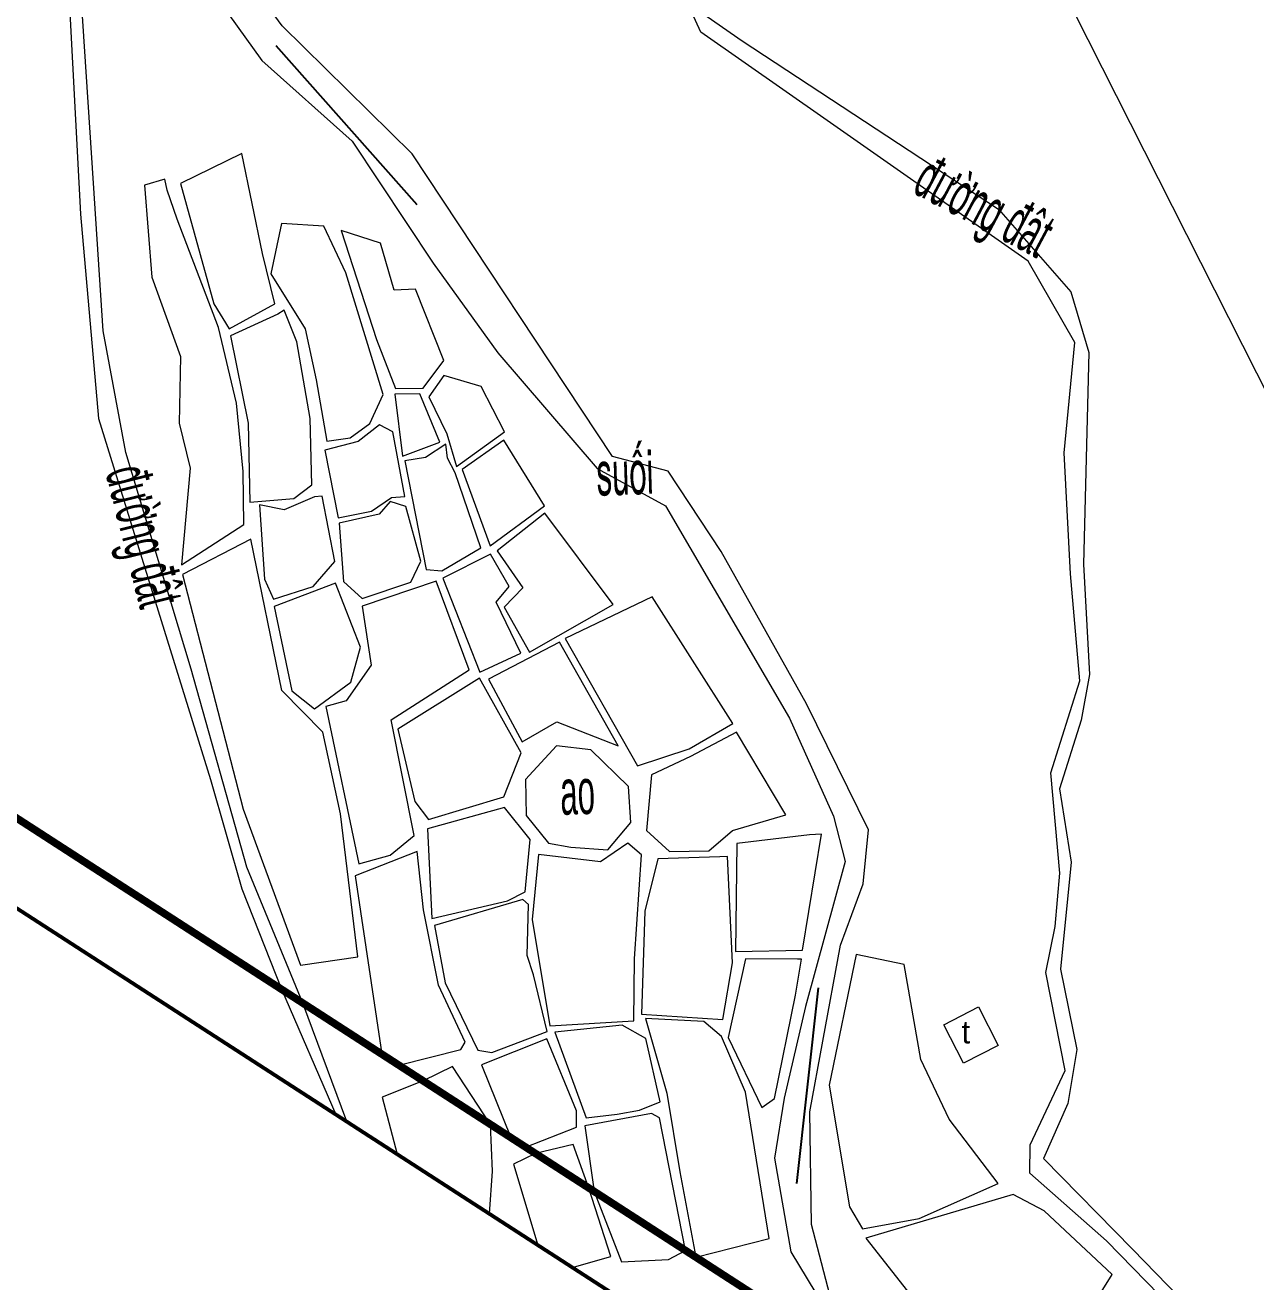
# Model space of a CAD drawing. Header units: metres. Extents: x 0 to 551036, y 0 to 1845929.
# Drawn here: x 546134.5 to 546297.1, y 1842787.1 to 1842953.2 of the extents above; entities that cross this region are included whole.
import ezdxf

# ---------------------------------------------------------------- set-up
doc = ezdxf.new("R2010")
doc.units = ezdxf.units.M
doc.header["$MEASUREMENT"] = 0
doc.linetypes.add('BD HH1 KEM TMB$0$DASHDOT2', pattern=[0.5, 0.25, -0.125, 0, -0.125])
for name, color, linetype, lineweight in [('BD HH1 KEM TMB$0$ao_ho_song_suoi', 7, 'Continuous', 0), ('BD HH1 KEM TMB$0$chamnha', 7, 'Continuous', 0), ('BD HH1 KEM TMB$0$duongdapcao', 7, 'Continuous', 0), ('BD HH1 KEM TMB$0$duongdat', 7, 'Continuous', 0), ('BD HH1 KEM TMB$0$ghichuthuyetminh', 7, 'Continuous', 0), ('BD HH1 KEM TMB$0$nha', 7, 'Continuous', 0), ('BD HH1 KEM TMB$0$Ranh', 7, 'Continuous', 0), ('Level 10', 7, 'Continuous', 0), ('Level 15', 7, 'Continuous', 0), ('Ranh', 7, 'Continuous', 0)]:
    doc.layers.add(name, color=color, linetype=linetype, lineweight=lineweight)
doc.styles.add('BD HH1 KEM TMB$0$chamnha', font='', dxfattribs={"height": 4})
doc.styles.add('BD HH1 KEM TMB$0$ghichuduongdien', font='', dxfattribs={"height": 6})
doc.styles.add('BD HH1 KEM TMB$0$Standard', font='txt.shx')
doc.styles.get("Standard").update_dxf_attribs({"font": '', "height": 4})
doc.styles.get('BD HH1 KEM TMB$0$chamnha').set_extended_font_data('.VnArial')
doc.styles.get('BD HH1 KEM TMB$0$ghichuduongdien').set_extended_font_data('.VnArial Narrow')
doc.styles.get('Standard').set_extended_font_data('.VnArial')
doc.linetypes.add('FENCELINE1', pattern='A,6.35,-2.54,[133,ltypeshp.shx,S=2.54,R=0,X=-2.54,Y=0],-2.54,25.4', length=36.83)
doc.dimstyles.get("Standard").update_dxf_attribs({"dimtxt": 0.18, "dimasz": 0.18, "dimexe": 0.18, "dimexo": 0.0625, "dimgap": 0.09, "dimtad": 0, "dimtih": 1, "dimtoh": 1, "dimdec": 4, "dimzin": 0, "dimdsep": 46, "dimtxsty": 'Standard', "dimcen": 0.09, "dimadec": 0, "dimazin": 0, "dimtfac": 1, "dimtdec": 4, "dimtofl": 0, "dimtmove": 0, "dimatfit": 3, "dimfxl": 1, "dimtolj": 1, "dimtzin": 0, "dimarcsym": 0})

msp = doc.modelspace()

# ---------------------------------------------------------------- linework, layer by layer
at = {"layer": 'BD HH1 KEM TMB$0$ao_ho_song_suoi', "flags": 128}
for points in [[(546246.96454, 1842774.96303), (546241.30622, 1842783.41337), (546238.37047, 1842794.74286), (546238.15478, 1842809.59434), (546239.8683, 1842818.92894), (546242.19293, 1842831.60808), (546245.18859, 1842839.73821), (546245.8716, 1842846.86821), (546237.68746, 1842863.52101), (546226.41179, 1842883.64739), (546219.42591, 1842894.25636), (546212.06857, 1842896.20824), (546185.62288, 1842936.19753), (546168.45176, 1842953.07079), (546156.38524, 1842969.56227), (546153.9288, 1842994.0656), (546139.39386, 1843014.39093), (546127.79466, 1843033.33436)], [(546131.18575, 1843018.41299), (546147.31438, 1842996.44226), (546149.89065, 1842987.2636), (546153.72509, 1842965.29288), (546165.75567, 1842948.51103), (546177.66641, 1842937.84829), (546188.36691, 1842921.72783), (546196.91053, 1842909.866), (546210.05549, 1842894.60587), (546219.05445, 1842889.69122), (546235.47067, 1842861.62828), (546241.25829, 1842848.68566), (546242.81603, 1842842.68485), (546237.55565, 1842823.51021), (546234.72775, 1842811.40104), (546233.46957, 1842803.47523), (546235.61446, 1842791.10796), (546244.40317, 1842776.61909)], [(546206.56854, 1842844.57758), (546211.43349, 1842844.2442), (546214.51303, 1842847.81995), (546214.17752, 1842852.57866), (546209.19274, 1842857.43954), (546204.6633, 1842857.94498), (546200.57722, 1842853.52503), (546200.68506, 1842848.7717), (546203.59685, 1842845.08302), (546206.56854, 1842844.57758)]]:
    msp.add_lwpolyline(points, dxfattribs=at)
at = {"layer": 'BD HH1 KEM TMB$0$duongdapcao', "flags": 128}
for points in [[(546161.42993, 1842913.05999), (546167.46918, 1842916.35075), (546165.82756, 1842923.0237), (546163.08354, 1842936.2298), (546154.98327, 1842932.25614), (546159.41685, 1842916.35075), (546161.42993, 1842913.05999)], [(546152.93424, 1842932.84762), (546150.22616, 1842932.02492), (546151.19676, 1842919.87274), (546154.99525, 1842909.38744), (546154.80353, 1842900.61206), (546156.2774, 1842894.65426), (546155.12706, 1842881.85683), (546163.35914, 1842887.20702), (546163.27526, 1842894.19721), (546162.40053, 1842903.24683), (546160.01598, 1842913.2213), (546154.57586, 1842927.52431), (546153.25777, 1842931.37967), (546152.93424, 1842932.84762)], [(546181.405, 1842924.36259), (546176.20453, 1842926.051), (546180.91371, 1842911.64044), (546183.4061, 1842905.17182), (546187.03684, 1842905.23634), (546189.76888, 1842908.87125), (546186.03029, 1842918.28112), (546183.21437, 1842918.18434), (546181.405, 1842924.36259)], [(546167.87659, 1842915.00111), (546161.59769, 1842912.11362), (546163.9343, 1842900.59593), (546164.14999, 1842890.13752), (546169.96157, 1842890.63759), (546172.34612, 1842892.43891), (546172.14241, 1842901.22505), (546170.38097, 1842911.32319), (546168.7034, 1842915.50655), (546167.87659, 1842915.00111)], [(546194.71771, 1842905.42454), (546189.76888, 1842906.90324), (546187.81571, 1842904.05339), (546190.17629, 1842899.19251), (546191.47041, 1842894.86935), (546197.80923, 1842899.43448), (546194.71771, 1842905.42454)], [(546186.61744, 1842904.47818), (546183.31024, 1842904.4029), (546184.31678, 1842896.24588), (546189.24164, 1842898.09559), (546186.61744, 1842904.47818)], [(546181.27319, 1842900.38085), (546178.48123, 1842898.16012), (546174.07162, 1842897.04706), (546175.84505, 1842888.09961), (546180.21871, 1842888.96532), (546182.86688, 1842890.78815), (546184.64031, 1842890.92257), (546183.04662, 1842899.45599), (546181.27319, 1842900.38085)], [(546190.0325, 1842897.79985), (546187.36037, 1842896.05768), (546184.64031, 1842895.59525), (546187.44425, 1842881.27073), (546189.51724, 1842881.07715), (546194.66978, 1842884.13133), (546191.29067, 1842894.01439), (546190.27215, 1842895.97702), (546190.0325, 1842897.79985)], [(546197.71337, 1842898.35369), (546192.21334, 1842894.49295), (546195.91597, 1842884.3733), (546203.08159, 1842889.67509), (546197.71337, 1842898.35369)], [(546172.68163, 1842890.84192), (546168.71538, 1842889.14276), (546165.43214, 1842889.82027), (546166.0792, 1842879.98561), (546167.28944, 1842877.35622), (546172.52586, 1842879.02849), (546175.40169, 1842882.33539), (546173.70016, 1842890.93333), (546172.68163, 1842890.84192)], [(546184.77212, 1842889.59981), (546182.69912, 1842890.22893), (546181.23724, 1842888.56742), (546175.97686, 1842887.36833), (546176.51608, 1842879.66298), (546178.99648, 1842877.4315), (546185.4072, 1842879.58233), (546186.73727, 1842882.3569), (546184.77212, 1842889.59981)], [(546203.12952, 1842888.68571), (546196.82665, 1842883.7388), (546200.21774, 1842878.82416), (546197.74932, 1842876.29694), (546201.11644, 1842870.33914), (546212.14047, 1842876.61956), (546203.12952, 1842888.68571)], [(546195.93994, 1842883.271), (546189.66103, 1842880.1039), (546194.54995, 1842867.67749), (546199.96611, 1842870.20471), (546196.68286, 1842876.93681), (546198.43233, 1842879.0016), (546195.93994, 1842883.271)], [(546175.49755, 1842879.46941), (546167.38531, 1842876.36146), (546169.70994, 1842865.21479), (546172.69362, 1842862.85425), (546177.51064, 1842866.35473), (546178.76881, 1842871.00589), (546175.49755, 1842879.46941)], [(546188.7863, 1842879.70062), (546179.00847, 1842876.43674), (546180.18277, 1842868.62923), (546176.88754, 1842863.91891), (546174.21541, 1842863.16074), (546178.57709, 1842842.35147), (546182.7111, 1842843.50216), (546185.8865, 1842846.11542), (546182.83126, 1842861.41214), (546193.136, 1842867.99473), (546188.7863, 1842879.70062)], [(546217.32895, 1842877.6412), (546205.8376, 1842872.1297), (546215.35182, 1842855.31559), (546222.18192, 1842857.54708), (546227.98152, 1842860.92926), (546217.32895, 1842877.6412)], [(546205.05873, 1842871.66727), (546195.67632, 1842866.76338), (546200.12188, 1842858.48807), (546204.72321, 1842861.1551), (546212.83546, 1842857.95036), (546205.05873, 1842871.66727)], [(546194.47806, 1842866.9247), (546183.72963, 1842860.16571), (546185.9584, 1842850.60528), (546187.75579, 1842848.23937), (546197.72535, 1842851.21289), (546200.01404, 1842857.05777), (546194.47806, 1842866.9247)], [(546228.46083, 1842859.77319), (546222.38563, 1842856.54157), (546217.23309, 1842854.12726), (546216.57405, 1842846.78756), (546219.61764, 1842844.01299), (546224.80612, 1842844.07751), (546227.90962, 1842846.78756), (546234.95542, 1842848.8416), (546228.46083, 1842859.77319)], [(546197.80923, 1842849.8256), (546187.62399, 1842847.00264), (546188.22312, 1842835.13006), (546198.18069, 1842837.50135), (546200.51731, 1842838.66818), (546201.20032, 1842845.56696), (546197.80923, 1842849.8256)], [(546238.09487, 1842846.21221), (546228.48479, 1842845.05076), (546228.32902, 1842830.77463), (546237.16022, 1842830.96821), (546239.67658, 1842846.28749), (546238.09487, 1842846.21221)], [(546214.09364, 1842845.09916), (546210.4629, 1842842.65796), (546202.27876, 1842843.59895), (546201.46394, 1842835.03865), (546203.77659, 1842820.96147), (546214.90846, 1842821.64436), (546214.99234, 1842829.83902), (546215.89104, 1842843.57744), (546214.09364, 1842845.09916)], [(546226.23205, 1842843.31934), (546218.04791, 1842843.01823), (546216.34638, 1842836.11944), (546215.89104, 1842822.52082), (546226.62748, 1842821.8218), (546227.90962, 1842829.29594), (546227.26256, 1842843.35161), (546226.23205, 1842843.31934)], [(546200.20576, 1842837.65729), (546188.53467, 1842834.23209), (546189.97258, 1842826.67192), (546194.28633, 1842817.75674), (546196.14364, 1842817.461), (546203.41711, 1842820.22481), (546201.64368, 1842827.72045), (546200.78093, 1842830.26919), (546200.96067, 1842836.99053), (546200.20576, 1842837.65729)], [(546236.51316, 1842829.79063), (546229.63512, 1842829.82289), (546227.35842, 1842819.43976), (546231.81597, 1842810.19119), (546233.48155, 1842811.35802), (546236.26153, 1842825.00503), (546237.05238, 1842829.79063), (546236.51316, 1842829.79063)], [(546244.25395, 1842830.41437), (546240.6951, 1842813.14858), (546243.36723, 1842797.06038), (546245.10471, 1842794.16752), (546252.58188, 1842795.50103), (546263.00678, 1842800.13069), (546256.54814, 1842808.63184), (546252.79757, 1842816.52539), (546250.61673, 1842829.07548), (546244.25395, 1842830.41437)], [(546264.98392, 1842798.70577), (546245.53609, 1842792.93617), (546255.88909, 1842779.75696), (546258.0939, 1842777.44482), (546265.7508, 1842780.34844), (546269.18982, 1842780.10647), (546275.09726, 1842783.32196), (546278.06896, 1842788.11293), (546269.08198, 1842796.53881), (546264.98392, 1842798.70577)]]:
    msp.add_lwpolyline(points, close=True, dxfattribs=at)
for points in [[(546176.82763, 1842920.45884), (546173.95179, 1842926.61559), (546168.34392, 1842926.98123), (546166.94195, 1842920.31366), (546171.47139, 1842913.05461), (546172.9093, 1842906.32789), (546174.34722, 1842898.22464), (546177.40279, 1842898.66556), (546179.99104, 1842900.54216), (546181.78844, 1842904.37601), (546176.82763, 1842920.45884)], [(546170.84829, 1842828.98407), (546178.44528, 1842830.07023), (546176.14462, 1842848.99753), (546173.808, 1842859.77319), (546168.40383, 1842865.26856), (546164.2818, 1842885.26052), (546155.27086, 1842880.59322), (546163.27526, 1842849.6159), (546170.84829, 1842828.98407)], [(546183.84505, 1842815.7731), (546192.04558, 1842817.86428), (546192.59678, 1842818.83215), (546189.0619, 1842826.34392), (546187.09675, 1842836.31302), (546186.26995, 1842844.02374), (546178.0858, 1842840.79212), (546181.57703, 1842817.23949)], [(546215.61543, 1842809.83631), (546218.34748, 1842810.94398), (546216.4662, 1842819.29996), (546213.33873, 1842821.05288), (546204.4596, 1842820.11727), (546208.60559, 1842808.79316), (546212.70365, 1842809.28247), (546215.61543, 1842809.83631)], [(546223.06693, 1842790.41408), (546232.75061, 1842792.86626), (546229.64711, 1842812.19147), (546226.44774, 1842819.54193), (546224.14708, 1842821.55295), (546216.41827, 1842821.95085), (546219.25816, 1842812.07317), (546220.97168, 1842801.68466), (546223.06693, 1842790.41408)], [(546200.59058, 1842804.94623), (546207.33543, 1842807.57256), (546207.33543, 1842809.75565), (546203.40512, 1842819.25156), (546194.74167, 1842815.83174), (546198.64107, 1842806.20669)], [(546195.94867, 1842807.94747), (546190.93119, 1842815.58978), (546187.05527, 1842813.69752)], [(546187.05527, 1842813.69752), (546181.6334, 1842811.5365), (546183.62162, 1842804.00945)], [(546221.70811, 1842791.29264), (546218.2636, 1842808.80929), (546217.22111, 1842809.40076), (546208.41387, 1842807.73925), (546209.63724, 1842799.09709)], [(546195.80005, 1842796.13545), (546196.22628, 1842801.76931), (546195.94867, 1842807.94747)], [(546208.95652, 1842799.53721), (546206.89207, 1842805.27117), (546201.89537, 1842804.10261)], [(546201.89537, 1842804.10261), (546198.98275, 1842802.71436), (546202.19524, 1842792.00062)], [(546206.74095, 1842789.06158), (546211.84141, 1842790.50668), (546208.95652, 1842799.53721)], [(546209.63724, 1842799.09709), (546213.24783, 1842789.78385), (546219.47622, 1842790.10511), (546221.70811, 1842791.29264)]]:
    msp.add_lwpolyline(points, dxfattribs=at)
at = {"layer": 'BD HH1 KEM TMB$0$duongdat', "flags": 128}
for points in [[(546171.16854, 1842823.96913), (546163.74258, 1842841.94819), (546156.39722, 1842868.0969), (546147.75774, 1842896.70293), (546144.79803, 1842912.81264), (546143.5039, 1842932.30991), (546141.38297, 1842964.45943), (546137.52456, 1842991.71582), (546135.06812, 1843004.29817), (546121.80334, 1843017.87528)], [(546291.32176, 1842778.21374), (546277.33802, 1842792.56515), (546267.21269, 1842801.50184), (546267.26062, 1842805.24966), (546271.87393, 1842815.07358), (546269.33361, 1842828.03232), (546270.56783, 1842834.08691), (546271.16696, 1842841.1255), (546269.98068, 1842854.37998), (546273.8271, 1842866.5483), (546272.58091, 1842880.69), (546271.75411, 1842896.69217), (546273.16806, 1842911.25867), (546266.98502, 1842921.98055), (546240.43148, 1842940.56372), (546223.75165, 1842952.25885), (546217.20913, 1842966.5296), (546203.58486, 1842983.13938), (546185.51504, 1843001.94839), (546169.72192, 1843011.86909), (546161.99312, 1843012.16483), (546147.56879, 1843002.95929)], [(546134.34916, 1843000.05566), (546138.35137, 1842974.84256), (546140.0529, 1842960.70623), (546141.76642, 1842928.22333), (546144.17493, 1842901.19278), (546158.98355, 1842853.50045), (546163.1075, 1842839.08221), (546168.33246, 1842825.8028)], [(546224.57845, 1842954.30214), (546229.20375, 1842951.11891), (546263.04273, 1842928.87396), (546272.64082, 1842917.92624), (546274.97744, 1842909.93053), (546274.30641, 1842881.94286), (546275.08528, 1842867.3925), (546273.98288, 1842861.37556), (546271.13101, 1842852.27755), (546272.66479, 1842842.59882), (546271.2748, 1842828.47324), (546273.40771, 1842817.83739), (546272.23341, 1842810.71815), (546268.9981, 1842803.4591), (546280.75307, 1842791.46822), (546294.70086, 1842777.16521)], [(546168.33246, 1842825.8028), (546175.52786, 1842809.24249)], [(546176.95256, 1842808.32134), (546171.16854, 1842823.96913)]]:
    msp.add_lwpolyline(points, dxfattribs=at)
at = {"layer": 'BD HH1 KEM TMB$0$nha', "flags": 128}
msp.add_lwpolyline([(546255.82918, 1842821.11741), (546260.40655, 1842823.46181), (546263.00899, 1842818.38064), (546258.43162, 1842816.03623), (546255.82918, 1842821.11741)], close=True, dxfattribs=at)
at = {"layer": 'BD HH1 KEM TMB$0$Ranh', "color": 3, "linetype": 'BD HH1 KEM TMB$0$DASHDOT2', "ltscale": 6, "const_width": 0.5}
msp.add_lwpolyline([(547242.57197, 1841928.07708), (546883.41754, 1842351.55456), (545598.30852, 1843182.44517)], dxfattribs=at)
at = {"layer": 'Level 10', "color": 5, "linetype": 'Continuous', "lineweight": 0, "flags": 128}
msp.add_lwpolyline([(546219.17, 1843061.43), (546302.76, 1842896.18), (546335.86, 1842906.13), (546357.54, 1842860.03), (546380.38, 1842927.7)], dxfattribs=at)
at = {"layer": 'Ranh', "linetype": 'FENCELINE1', "lineweight": 13, "const_width": 1}
msp.add_lwpolyline([(545039.78842, 1844094.35008), (545124.08835, 1843654.25007), (545296.08835, 1843665.35004), (545306.4884, 1843960.65004), (545709.48834, 1843646.54997), (545656.48829, 1843320.54998), (546108.28829, 1843335.54991), (547778.80819, 1842689.00963), (548193.07811, 1842207.30956), (548585.07806, 1841934.3695), (548381.70799, 1841468.51953), (548541.08792, 1841050.34951), (548101.40786, 1840712.89958), (547608.7779, 1840958.86966), (547251.34806, 1841933.18972), (546890.08813, 1842359.14978), (545600.78827, 1843192.74999), (545260.58826, 1843158.05004), (544710.1383, 1843401.59013), (544568.32841, 1844020.54016), (545039.78842, 1844094.35008)], dxfattribs=at)

# ---------------------------------------------------------------- texts
at = {"layer": 'BD HH1 KEM TMB$0$chamnha', "style": 'BD HH1 KEM TMB$0$chamnha'}
msp.add_text('t', height=3, dxfattribs=at).set_placement((546258.16579, 1842818.64933))
at = {"layer": 'BD HH1 KEM TMB$0$ghichuthuyetminh', "linetype": 'ByBlock', "style": 'BD HH1 KEM TMB$0$ghichuduongdien', "width": 0.6}
for s, rotation, p in [('®\xadêng ®©t', 332.0026047, (546251.46454, 1842931.20498)), ('suèi', 1.8202087, (546210.02516, 1842891.03707)), ('®\xadêng ®©t', 284.1181675, (546145.08335, 1842894.18224)), ('ao', 1.8202087, (546205.24388, 1842848.84821))]:
    msp.add_text(s, height=6, rotation=rotation, dxfattribs=at).set_placement(p)

# ---------------------------------------------------------------- leaders
at = {"layer": 'Level 15'}
for points in [[(546186.24295, 1842929.42972), (546167.64684, 1842950.44862)], [(546236.41469, 1842800.14871), (546239.27507, 1842825.9719)]]:
    msp.add_leader(points, dimstyle='Standard', override={"dimtxsty": 'BD HH1 KEM TMB$0$Standard'}, dxfattribs=at)

doc.saveas('drawing.dxf')
